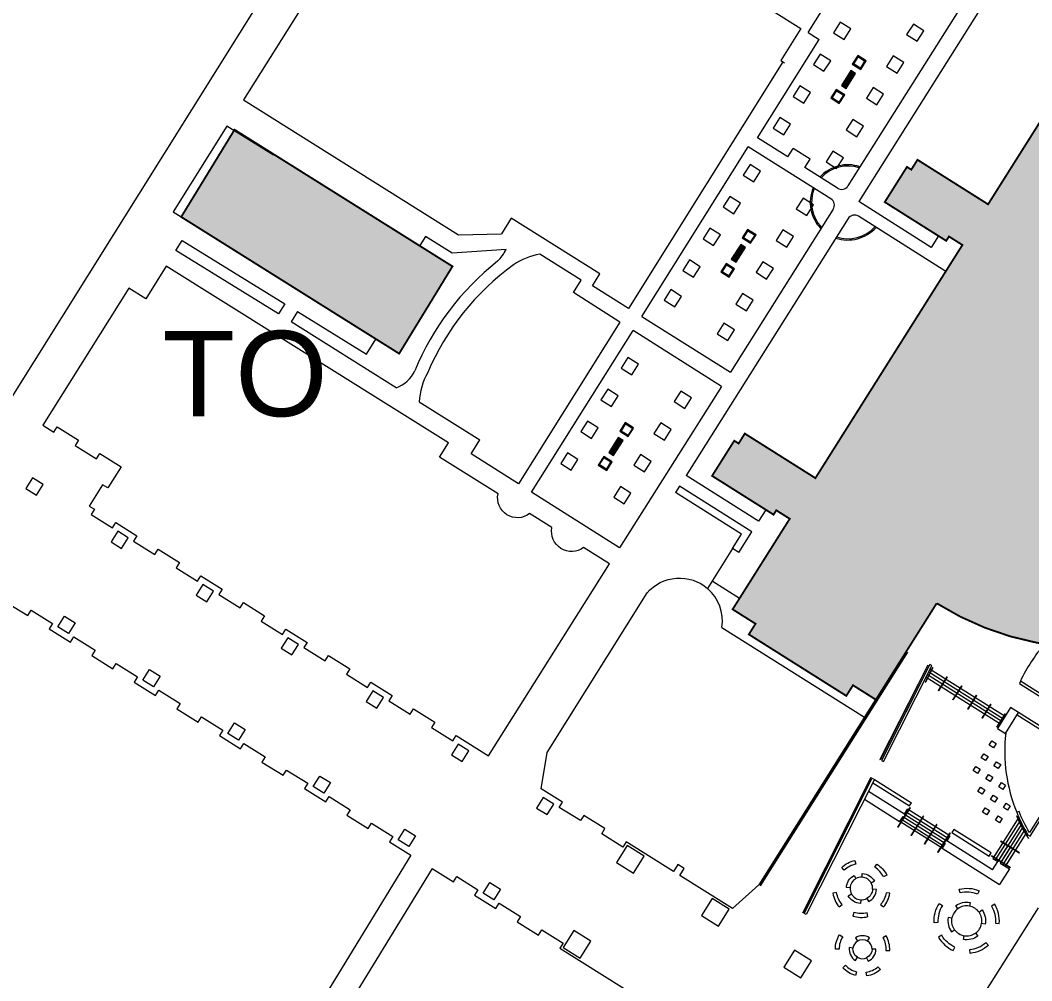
# Model space of a CAD drawing. Header units: feet. Extents: x 6763715 to 6770513, y 1886699 to 1891873.
# Drawn here: x 6766307.8 to 6766711, y 1889491.9 to 1889874.7 of the extents above; entities that cross this region are included whole.
import ezdxf

# ---------------------------------------------------------------- set-up
doc = ezdxf.new("R2010")
doc.units = ezdxf.units.FT
doc.header["$LTSCALE"] = 48
doc.header["$MEASUREMENT"] = 0
doc.linetypes.add('PHANTOM2', pattern=[1.25, 0.625, -0.125, 0.125, -0.125, 0.125, -0.125])
doc.layers.get('0').update_dxf_attribs({"lineweight": 0})
for name, color, linetype in [('C-BLDG', 7, 'Continuous'), ('L-Furn-Patt', 1, 'Continuous'), ('L-Walk-Prop', 6, 'Continuous')]:
    doc.layers.add(name, color=color, linetype=linetype)
for name, color, linetype, lineweight in [('C-BLDG-HTCH', 253, 'Continuous', 0), ('C-BLDG-IDEN', 7, 'Continuous', 50), ('C-PROP', 7, 'PHANTOM2', 0), ('L-Furn-Prop', 2, 'Continuous', 18), ('L-Hedr-Prop', 2, 'Continuous', 18), ('L-SITE', 32, 'Continuous', 5), ('L-SITE-WALK', 6, 'Continuous', 0), ('L-SITE-WALL', 32, 'Continuous', 0)]:
    doc.layers.add(name, color=color, linetype=linetype, lineweight=lineweight)
doc.styles.add('Campus_Base_Map_NEW$0$STANDARD', font='arial.ttf', dxfattribs={"height": 3.8})

# ---------------------------------------------------------------- blocks, each defined once
blk = doc.blocks.new('Hdr-Tree')
blk.add_lwpolyline([(-30, 30), (-30.00000000745058, -30), (30, -30.00000000745058), (29.99999999254942, 30)], close=True)
blk = doc.blocks.new('bench')
blk.add_lwpolyline([(-39.00000000745058, -9.999999970197678), (38.99999997764826, -9.999999985098839), (38.99999999254942, 10.00000001490116), (-39.00000001490116, 10.00000001490116)], close=True)
at = {"layer": 'L-Furn-Patt'}
for p, q in [((-36.99999999254942, 4), (-0.9999999776482582, 4)), ((-36.99999999254942, -1.490116119384766e-08), (-0.9999999776482582, 0)), ((1.000000022351742, 4), (37.00000002235174, 4)), ((1.000000022351742, 0), (37.00000002980232, 0)), ((-36.99999999254942, -4.000000007450581), (-0.9999999850988388, -4.000000007450581)), ((1.000000022351742, -4), (37.00000002980232, -4))]:
    blk.add_line(p, q, dxfattribs=at)
for points in [[(-37.00000000745058, -7.999999985098839), (-0.9999999925494194, -7.999999985098839), (-0.9999999925494194, 7.999999992549419), (-37.00000001490116, 7.999999992549419)], [(1.000000022351742, -8), (36.99999999254942, -8), (36.99999999254942, 8.00000000745058), (1.000000014901161, 8)]]:
    blk.add_lwpolyline(points, close=True, dxfattribs=at)
blk = doc.blocks.new('Planter-4x4')
blk.add_lwpolyline([(-24.00000001490116, -24.00000001490116), (23.99999998509884, -24.00000002980232), (23.99999998509884, 23.99999998509884), (-24.00000001490116, 24)], close=True)
at = {"layer": 'L-Furn-Patt'}
blk.add_lwpolyline([(-20, -21.00000000745058), (19.99999999254942, -21.00000001490116, 0.4142135624481258), (20.99999999254942, -20.00000001490116), (20.99999999254942, 19.99999998509884, 0.4142135623744556), (19.99999998509884, 20.99999998509884), (-20.00000000745058, 20.99999998509884, 0.414213562443687), (-21.00000000745058, 19.99999998509884), (-20.99999999254942, -20.00000000745058, 0.4142135622203898)], format="xyb", close=True, dxfattribs=at)
blk = doc.blocks.new('Bench-Acc')
for points in [[(-36.99999999254942, -10.0002615749836), (-38.99945778399706, -10.00027572363615), (-38.99959918111563, 9.999724261462688), (1.000400796532631, 10.00000707805157)], [(37.00040078908205, 10.00026160478592), (39.00040081143379, 10.00027574598789), (39.00054221600294, -9.999724231660366), (-0.9999999776482582, -10.00000704079866)], [(37.00041495263577, 8.000261567533016), (37.00038667023182, 12.00026159733534), (1.000386640429497, 12.00000705569983), (1.000414945185184, 8.000007040798664)], [(35.00041494518518, 8.000247418880463), (35.00040080398321, 10.00024744868279), (3.00040078908205, 10.00002121925354), (3.000414937734604, 8.000021182000637)], [(-36.99999999254942, -7.999999925494194), (-36.99999999254942, -11.9999999627471), (-0.9999999776482582, -11.9999999627471), (-0.9999999850988388, -7.999999940395355)], [(-34.99999999254942, -7.999999925494194), (-34.99999999254942, -9.999999970197678), (-2.999999977648258, -9.999999985098839), (-2.999999992549419, -7.999999955296516)]]:
    blk.add_lwpolyline(points)
at = {"layer": 'L-Furn-Patt'}
for p, q in [((-36.99999999254942, 3.999999985098839), (-0.999999962747097, 3.999999985098839)), ((1.000000037252903, 3.999999985098839), (37.0000000372529, 3.999999985098839)), ((35.00040785223246, 9.000247448682785), (3.000407874584198, 9.000021189451218)), ((-36.99999997764826, -3.725290298461914e-08), (-0.999999962747097, -7.450580596923828e-09)), ((-36.99999997764826, -4.000000014901161), (-0.9999999701976776, -4.000000022351742)), ((-34.99999997764826, -8.999999940395355), (-2.999999992549419, -8.999999970197678)), ((1.000000037252903, -2.235174179077148e-08), (37.0000000372529, -1.490116119384766e-08)), ((1.000000029802322, -4.000000014901161), (37.00000005215406, -4))]:
    blk.add_line(p, q, dxfattribs=at)
for points in [[(-36.99999999254942, -7.999999992549419), (-0.9999999776482582, -8), (-0.9999999776482582, 7.999999985098839), (-37, 7.999999985098839)], [(1.000000037252903, -8.000000022351742), (37.00000000745058, -8.000000014901161), (37.00000000745058, 8), (1.000000029802322, 7.999999977648258)]]:
    blk.add_lwpolyline(points, close=True, dxfattribs=at)

msp = doc.modelspace()

# ---------------------------------------------------------------- hatches: boundary and pattern name
at = {"layer": 'C-BLDG-HTCH'}
h = msp.add_hatch(color=256, dxfattribs=at)
edge = h.paths.add_edge_path(flags=17)
edge.add_line((6766850.27598465, 1889849.813827736), (6766848.073580117, 1889851.850879895))
edge.add_arc((6767069.450795732, 1889649.237386891), 300.1001485182415, 132.1374140278411, 137.533973181495, ccw=False)
edge.add_line((6766868.110309579, 1889871.77301949), (6766870.122915232, 1889869.548304205))
edge.add_arc((6767069.454552049, 1889649.23355339), 297.1055214281985, 132.1374865526751, 137.5369500537869)
edge = h.paths.add_edge_path()
edge.add_line((6766813.801168502, 1889969.197551521), (6766814.868024173, 1889970.889242681))
edge.add_line((6766814.868024172, 1889970.88924268), (6766866.605578781, 1889938.261240071))
edge.add_line((6766866.605578782, 1889938.261240072), (6766865.53872311, 1889936.569548912))
edge.add_line((6766865.538723109, 1889936.569548912), (6766875.829846115, 1889930.079509117))
edge.add_line((6766875.829846116, 1889930.079509117), (6766833.422332947, 1889862.834785169))
edge.add_line((6766833.422332947, 1889862.834785169), (6766832.365024266, 1889863.50157104))
edge.add_line((6766832.365024266, 1889863.501571041), (6766821.844091404, 1889846.818743763))
edge.add_line((6766821.844091404, 1889846.818743763), (6766834.888947013, 1889836.414863637))
edge.add_line((6766834.888947012, 1889836.414863637), (6766835.832054717, 1889837.597374746))
edge.add_line((6766835.832054717, 1889837.597374746), (6766838.169631819, 1889835.717005127))
edge.add_arc((6767069.133289323, 1889649.648840728), 296.589906925715, 141.1445033920521, 192.5739488538867)
edge.add_line((6766779.656840385, 1889585.081369039), (6766776.725585005, 1889584.442656914))
edge.add_line((6766776.725585004, 1889584.442656914), (6766776.402662779, 1889585.907489527))
edge.add_line((6766776.40266278, 1889585.907489527), (6766754.421824355, 1889581.117927995))
edge.add_line((6766754.421824355, 1889581.117927995), (6766754.741176667, 1889579.652317507))
edge.add_line((6766754.741176667, 1889579.652317507), (6766751.809927098, 1889579.01360665))
edge.add_arc((6767069.054455036, 1889649.673546319), 325.0183342223041, 184.3469887031011, 192.5565404927277, ccw=False)
edge.add_arc((6766734.446754383, 1889739.635344699), 115.0793024872632, 237.7626674252291, 275.24720100839306, ccw=False)
edge.add_line((6766673.060287181, 1889642.296002676), (6766648.833772982, 1889603.880515944))
edge.add_line((6766648.833772982, 1889603.880515944), (6766639.705689438, 1889609.637091336))
edge.add_line((6766639.705689439, 1889609.637091336), (6766637.03855026, 1889605.407863438))
edge.add_line((6766637.03855026, 1889605.407863437), (6766598.200140729, 1889629.901091559))
edge.add_line((6766598.200140728, 1889629.901091559), (6766600.867279906, 1889634.130319457))
edge.add_line((6766600.867279907, 1889634.130319457), (6766591.73919637, 1889639.886894844))
edge.add_line((6766591.739196369, 1889639.886894844), (6766613.076309998, 1889673.720718348))
edge.add_line((6766613.076309999, 1889673.720718348), (6766614.498784217, 1889675.976306467))
edge.add_line((6766614.498784216, 1889675.976306467), (6766609.141762337, 1889679.35468268))
edge.add_line((6766609.141762337, 1889679.354682681), (6766608.052680299, 1889677.627747629))
edge.add_line((6766608.0526803, 1889677.627747629), (6766583.558402062, 1889693.0749287))
edge.add_line((6766583.558402062, 1889693.0749287), (6766592.393300595, 1889707.084246118))
edge.add_line((6766592.393300595, 1889707.084246118), (6766594.137732857, 1889705.984129562))
edge.add_line((6766594.137732857, 1889705.984129562), (6766596.598452133, 1889709.924821867))
edge.add_line((6766596.598452133, 1889709.924821867), (6766624.722817505, 1889692.188346416))
edge.add_line((6766624.722817505, 1889692.188346416), (6766683.310974996, 1889785.090386219))
edge.add_line((6766683.310974995, 1889785.090386219), (6766677.953952909, 1889788.468762105))
edge.add_line((6766677.95395291, 1889788.468762105), (6766676.86487108, 1889786.741827381))
edge.add_line((6766676.864871079, 1889786.741827381), (6766652.370592841, 1889802.189008453))
edge.add_line((6766652.370592842, 1889802.189008452), (6766661.205491373, 1889816.19832587))
edge.add_line((6766661.205491373, 1889816.198325871), (6766662.932426099, 1889815.10924404))
edge.add_line((6766662.932426099, 1889815.10924404), (6766665.410642914, 1889819.038901619))
edge.add_line((6766665.410642913, 1889819.038901619), (6766693.535008286, 1889801.302426175))
edge.add_line((6766693.535008286, 1889801.302426175), (6766752.123165751, 1889894.204465971))
edge.add_line((6766752.123165751, 1889894.204465971), (6766746.766143906, 1889897.582842163))
edge.add_line((6766746.766143907, 1889897.582842163), (6766745.677061871, 1889895.855907111))
edge.add_line((6766745.677061871, 1889895.855907111), (6766721.182783633, 1889911.303088182))
edge.add_line((6766721.182783632, 1889911.303088182), (6766730.017682162, 1889925.3124056))
edge.add_line((6766730.017682162, 1889925.3124056), (6766731.744616887, 1889924.223323769))
edge.add_line((6766731.744616887, 1889924.223323768), (6766734.2228337, 1889928.152981348))
edge.add_line((6766734.222833701, 1889928.152981348), (6766762.347199077, 1889910.416505905))
edge.add_line((6766762.347199077, 1889910.416505905), (6766803.510047302, 1889975.687590177))
edge.add_line((6766803.510047302, 1889975.687590177), (6766813.801168502, 1889969.197551521))
msp.add_hatch(color=256, dxfattribs=at).paths.add_polyline_path([(6766393.251056733, 1889831.029899882), (6766371.99551953, 1889796.269716346), (6766458.841814534, 1889741.804503519), (6766480.097365458, 1889776.56467866)])

# ---------------------------------------------------------------- linework, layer by layer
at = {"layer": 'C-BLDG', "const_width": 0.75}
msp.add_lwpolyline([(6766744.971098596, 1889625.038293952, -0.1650313444693748), (6766673.060287181, 1889642.296002676), (6766648.833772982, 1889603.880515944), (6766639.705689439, 1889609.637091336), (6766637.03855026, 1889605.407863437), (6766598.200140728, 1889629.901091559), (6766600.867279907, 1889634.130319457), (6766591.739196369, 1889639.886894844), (6766613.076309999, 1889673.720718348), (6766614.498784216, 1889675.976306467), (6766609.141762337, 1889679.354682681), (6766608.0526803, 1889677.627747629), (6766583.558402062, 1889693.0749287), (6766592.393300595, 1889707.084246118), (6766594.137732857, 1889705.984129562), (6766596.598452133, 1889709.924821867), (6766624.722817505, 1889692.188346416), (6766683.310974995, 1889785.090386219), (6766677.95395291, 1889788.468762105), (6766676.864871079, 1889786.741827381), (6766652.370592842, 1889802.189008452), (6766661.205491373, 1889816.198325871), (6766662.932426099, 1889815.10924404), (6766665.410642913, 1889819.038901619), (6766693.535008286, 1889801.302426175), (6766752.123165751, 1889894.204465971)], format="xyb", dxfattribs=at)
msp.add_lwpolyline([(6766458.841814534, 1889741.804503519), (6766371.99551953, 1889796.269716346), (6766393.251056733, 1889831.029899882), (6766480.097365459, 1889776.564678661)], close=True, dxfattribs=at)
at = {"layer": 'C-PROP', "ltscale": 0.02, "const_width": 6, "elevation": -178.8009999999999}
msp.add_lwpolyline([(6769012.672318948, 1888295.374669329, 0.1361048893769301), (6767938.827147607, 1887977.763884334, -0.2823868537519414), (6765535.011960359, 1887963.210487848), (6765125.199023341, 1887960.525005917), (6765008.259637998, 1888061.176182), (6763829.051106414, 1890965.3305025), (6763828.781101809, 1890985.958502438), (6763983.434002401, 1891051.428890646), (6764153.834987686, 1890819.547933312), (6764199.850891613, 1890841.999908577), (6764151.795092961, 1891122.836158444, -0.01647219109543954), (6764351.863703489, 1891197.559898398, -0.0003431867193823084), (6765614.041232214, 1891619.044375816, -0.1515732919274202), (6766084.71670162, 1891639.018791427, -4.006424607498245e-05), (6767109.798489642, 1891365.369470985), (6767424.223199004, 1891242.168853522)], format="xyb", dxfattribs=at)
at = {"layer": 'L-SITE'}
msp.add_line((6766587.490147715, 1889632.712474423), (6766644.246671, 1889596.919286988), dxfattribs=at)
msp.add_arc((6766570.576803887, 1889635.24999852), 17.10263804178177, 351.4675033369597, 49.15782123807983, dxfattribs=at)
at = {"layer": 'L-SITE-WALK', "lineweight": 0}
for p, q in [((6766386.420344483, 1889855.22349486), (6766447.454765774, 1889952.909101743)), ((6766621.799050907, 1889869.799221701), (6766663.27067771, 1889935.55992983)), ((6766700.630807556, 1889908.45222394), (6766637.685884585, 1889808.641750374)), ((6766706.551726604, 1889904.718229086), (6766642.006631598, 1889802.370395587)), ((6766621.799050907, 1889869.799221701), (6766626.277542681, 1889866.97488564)), ((6766611.797427931, 1889858.042528384), (6766550.251173303, 1889759.80803977)), ((6766610.913279282, 1889858.589966429), (6766612.442607404, 1889857.643052809)), ((6766303.292803809, 1889722.483148528), (6766386.420344483, 1889855.22349486)), ((6766613.725806646, 1889820.205541385), (6766601.60353717, 1889827.85038357)), ((6766630.881036641, 1889803.475446034), (6766597.952898288, 1889824.241394338)), ((6766613.725806646, 1889820.205541385), (6766615.859517995, 1889823.588923699)), ((6766622.62628263, 1889819.321501016), (6766615.859517995, 1889823.588923699)), ((6766620.492571296, 1889815.938118702), (6766622.62628263, 1889819.321501016)), ((6766633.548175829, 1889807.704673917), (6766620.492571296, 1889815.938118702)), ((6766670.895880834, 1889784.151550347), (6766642.006631611, 1889802.370395578)), ((6766631.81829092, 1889799.33762513), (6766590.848571794, 1889734.372799437)), ((6766676.6875792, 1889774.587803361), (6766641.877029185, 1889796.540884158)), ((6766503.531790946, 1889795.752646909), (6766499.658537623, 1889789.570515087)), ((6766538.844477178, 1889773.628405123), (6766503.531790946, 1889795.752646909)), ((6766637.739208929, 1889795.603630934), (6766573.194440657, 1889693.25631548)), ((6766469.362237265, 1889788.467226482), (6766467.125754554, 1889784.897557798)), ((6766479.94822985, 1889781.834849155), (6766469.362237386, 1889788.467226673)), ((6766673.763055403, 1889788.697970279), (6766670.895880834, 1889784.151550347)), ((6766501.431436812, 1889783.257389757), (6766479.94822985, 1889781.834849155)), ((6766531.402501085, 1889771.114734088), (6766514.860576289, 1889781.43881126)), ((6766535.841822213, 1889768.835842574), (6766538.844477178, 1889773.628405123)), ((6766528.301192338, 1889766.164709415), (6766531.402501085, 1889771.114734088)), ((6766550.251173303, 1889759.808039769), (6766535.841822213, 1889768.835842574)), ((6766546.845114661, 1889754.371601257), (6766528.301192338, 1889766.164709415)), ((6766555.491867166, 1889756.524619826), (6766590.848571794, 1889734.372799437)), ((6766457.684439057, 1889728.224343367), (6766415.812534356, 1889754.458090606)), ((6766546.84511466, 1889754.371601258), (6766506.415320143, 1889689.84127016)), ((6766587.254175031, 1889728.673239752), (6766552.063664088, 1889751.052836393)), ((6766587.254175031, 1889728.673239752), (6766546.681015322, 1889664.33723002)), ((6766466.876091917, 1889722.532439637), (6766491.007052679, 1889707.413816057)), ((6766487.502662396, 1889701.820429596), (6766491.007052675, 1889707.413816058)), ((6766506.415320145, 1889689.84127016), (6766487.502662396, 1889701.820429596)), ((6766602.08407157, 1889675.037229544), (6766573.19444065, 1889693.256315469)), ((6766570.527301462, 1889689.027087584), (6766568.927017948, 1889686.48955085)), ((6766599.416932423, 1889670.808001644), (6766570.527301462, 1889689.027087584)), ((6766546.681015322, 1889664.33723002), (6766511.639865631, 1889686.532075638)), ((6766595.279112155, 1889669.870748428), (6766568.927017948, 1889686.48955085)), ((6766604.951246358, 1889679.583649787), (6766602.08407157, 1889675.037229544)), ((6766591.678474469, 1889664.161291077), (6766595.279112155, 1889669.870748428)), ((6766594.216011206, 1889662.561007572), (6766599.416932402, 1889670.808001658)), ((6766591.678474471, 1889664.161291086), (6766581.761547677, 1889648.188380734)), ((6766594.216011212, 1889662.561007579), (6766591.678474471, 1889664.161291086)), ((6766594.450787889, 1889644.186609857), (6766583.546493884, 1889651.06334254)), ((6766661.369953016, 1889622.82154546), (6766602.648469586, 1889529.70809376)), ((6766661.475683713, 1889622.754866981), (6766602.754200284, 1889529.641415279)), ((6766661.369953016, 1889622.821545461), (6766661.475683713, 1889622.754866981)), ((6766671.36532198, 1889616.686153983), (6766668.427029207, 1889610.868565317)), ((6766671.47689816, 1889616.629800138), (6766668.538605389, 1889610.812211475)), ((6766669.468526897, 1889617.644169337), (6766669.580103081, 1889617.587815494)), ((6766671.36532198, 1889616.686153983), (6766671.47689816, 1889616.629800138)), ((6766677.137920121, 1889613.04102654), (6766673.670639178, 1889607.543030279)), ((6766677.243650818, 1889612.974348058), (6766673.776369875, 1889607.476351799)), ((6766677.241875645, 1889612.971533199), (6766677.136144945, 1889613.038211681)), ((6766673.776369875, 1889607.476351799), (6766673.670639177, 1889607.543030278)), ((6766682.915181624, 1889609.402765905), (6766679.447900683, 1889603.904769645)), ((6766683.020912321, 1889609.336087423), (6766679.553631378, 1889603.838091163)), ((6766683.019137148, 1889609.333272565), (6766682.913406448, 1889609.399951046)), ((6766648.69279875, 1889603.969420576), (6766602.128993943, 1889530.134150202)), ((6766648.833773018, 1889603.880515933), (6766602.269968216, 1889530.045245566)), ((6766679.553631378, 1889603.838091163), (6766679.44790068, 1889603.904769643)), ((6766688.836100672, 1889605.668771044), (6766685.36881973, 1889600.170774783)), ((6766688.941831371, 1889605.602092562), (6766685.474550428, 1889600.104096303)), ((6766688.940056198, 1889605.599277705), (6766688.8343255, 1889605.665956185)), ((6766685.474550428, 1889600.104096303), (6766685.36881973, 1889600.170774783)), ((6766694.569440925, 1889602.053071716), (6766691.102159986, 1889596.555075456)), ((6766694.675171625, 1889601.986393233), (6766691.207890684, 1889596.488396975)), ((6766694.67339645, 1889601.983578377), (6766694.56766575, 1889602.050256857)), ((6766691.207890684, 1889596.488396975), (6766691.102159985, 1889596.555075454)), ((6766700.302077854, 1889598.43267855), (6766696.834796915, 1889592.934682289)), ((6766700.407808552, 1889598.36600007), (6766696.940527611, 1889592.86800381)), ((6766700.407808552, 1889598.36600007), (6766700.302077854, 1889598.43267855)), ((6766696.940527611, 1889592.86800381), (6766696.834796913, 1889592.934682288)), ((6766646.844668993, 1889572.85070939), (6766646.956245174, 1889572.794355544)), ((6766662.369993133, 1889560.877395582), (6766657.480237942, 1889553.123811079)), ((6766662.475723831, 1889560.810717103), (6766657.585968638, 1889553.057132599)), ((6766678.306016713, 1889549.645181481), (6766661.413642483, 1889560.298263884)), ((6766662.475723831, 1889560.810717103), (6766662.369993136, 1889560.877395584)), ((6766658.724902892, 1889555.097450757), (6766658.301980101, 1889555.364164677)), ((6766675.194354334, 1889544.711082275), (6766658.830633586, 1889555.030772278)), ((6766667.691771569, 1889557.521245437), (6766662.802016376, 1889549.767660933)), ((6766667.797502266, 1889557.454566959), (6766662.907747073, 1889549.700982454)), ((6766667.797502266, 1889557.454566959), (6766667.691771569, 1889557.521245439)), ((6766704.88743254, 1889557.514891626), (6766705.002249371, 1889557.564309188)), ((6766657.585968638, 1889553.057132599), (6766657.480237942, 1889553.12381108)), ((6766673.013550004, 1889554.165095294), (6766668.123794813, 1889546.41151079)), ((6766673.119280704, 1889554.098416815), (6766668.229525508, 1889546.344832311)), ((6766673.119280704, 1889554.098416815), (6766673.013550007, 1889554.165095297)), ((6766678.335328439, 1889550.808945152), (6766673.445573249, 1889543.055360647)), ((6766678.441059139, 1889550.742266671), (6766673.551303946, 1889542.988682168)), ((6766678.441059136, 1889550.74226667), (6766678.335328439, 1889550.80894515)), ((6766662.907747073, 1889549.700982454), (6766662.802016377, 1889549.767660935)), ((6766668.229525508, 1889546.344832311), (6766668.123794814, 1889546.411510792)), ((6766678.330554068, 1889549.629707136), (6766678.048605541, 1889549.807516418)), ((6766698.57441441, 1889547.504468278), (6766698.507735928, 1889547.398737581)), ((6766705.979371874, 1889542.686791682), (6766698.507735931, 1889547.398737581)), ((6766706.046050355, 1889542.792522381), (6766698.574414411, 1889547.504468278)), ((6766709.710632207, 1889548.603374655), (6766709.604800839, 1889548.536856074)), ((6766673.551303946, 1889542.988682168), (6766673.445573249, 1889543.055360647)), ((6766675.218891686, 1889544.695607931), (6766674.936943157, 1889544.87341721)), ((6766706.046050353, 1889542.792522381), (6766705.979371876, 1889542.686791685)), ((6766694.83987825, 1889541.582690903), (6766694.906556727, 1889541.6884216)), ((6766702.311514195, 1889536.870745008), (6766694.83987825, 1889541.582690901)), ((6766702.378192675, 1889536.976475706), (6766694.906556727, 1889541.6884216)), ((6766702.378192674, 1889536.976475705), (6766702.311514197, 1889536.870745009)), ((6766602.269968216, 1889530.045245566), (6766602.128993943, 1889530.134150202)), ((6766602.754200282, 1889529.641415278), (6766602.648469587, 1889529.708093761)), ((6766602.648469588, 1889529.70809376), (6766602.754200285, 1889529.641415281)), ((6766619.764321421, 1889518.956484363), (6766619.652745238, 1889519.012838207)), ((6766713.463497181, 1889520.966200848), (6766687.180934621, 1889479.290480391))]:
    msp.add_line(p, q, dxfattribs=at)
for points in [[(6766433.842215287, 1889901.879098396), (6766396.858143815, 1889842.872816151), (6766482.524971411, 1889789.200501498), (6766499.658537623, 1889789.570515087)], [(6766601.60353717, 1889827.85038357), (6766626.277542681, 1889866.97488564)], [(6766408.787809962, 1889820.839628934), (6766390.242621871, 1889832.458632446), (6766368.815339835, 1889798.258369444), (6766371.99551953, 1889796.269716346)], [(6766555.491867164, 1889756.524619824), (6766597.927915612, 1889824.257149522)], [(6766369.881164406, 1889782.833129081), (6766372.401704908, 1889786.913189741)], [(6766372.401704908, 1889786.913189741), (6766413.228568264, 1889761.691564091)], [(6766410.708027762, 1889757.61150343), (6766369.881164406, 1889782.833129081)], [(6766413.228568264, 1889761.691564091), (6766410.708027762, 1889757.61150343)], [(6766418.333074857, 1889758.538151267), (6766415.812534356, 1889754.458090606)], [(6766418.333074857, 1889758.538151267), (6766445.863247053, 1889741.61799732), (6766449.610850768, 1889747.593655561)], [(6766511.639865631, 1889686.532075638), (6766552.063664088, 1889751.052836393)], [(6766302.4136863, 1889642.679641099), (6766310.891638444, 1889637.376403649), (6766312.217447806, 1889639.495891686), (6766320.695399951, 1889634.192654237), (6766319.369590589, 1889632.073166201), (6766327.847542734, 1889626.769928752), (6766329.173352093, 1889628.889416789), (6766337.651304238, 1889623.58617934), (6766336.325494875, 1889621.466691303), (6766344.803447023, 1889616.163453854), (6766346.129256383, 1889618.282941891), (6766354.607208528, 1889612.979704443), (6766353.281399164, 1889610.860216405), (6766361.759351309, 1889605.556978957), (6766363.085160673, 1889607.676466994), (6766371.563112814, 1889602.373229545), (6766370.237303454, 1889600.253741508), (6766378.715255598, 1889594.950504059), (6766380.041064957, 1889597.069992096), (6766388.519017102, 1889591.766754647), (6766387.193207743, 1889589.64726661), (6766395.671159886, 1889584.344029162), (6766396.996969247, 1889586.463517198), (6766405.474921392, 1889581.160279749), (6766404.149112032, 1889579.040791713), (6766412.627064174, 1889573.737554264), (6766413.952873537, 1889575.857042301), (6766422.43082568, 1889570.553804853), (6766421.105016318, 1889568.434316815), (6766429.582968464, 1889563.131079367), (6766430.908777826, 1889565.250567403), (6766439.386729971, 1889559.947329954), (6766438.060920605, 1889557.827841918), (6766446.53887275, 1889552.524604469), (6766447.864682113, 1889554.644092505), (6766456.342634259, 1889549.340855056), (6766455.016824896, 1889547.221367019), (6766463.494777048, 1889541.918129583), (6766383.88761542, 1889411.747794689)], [(6766669.468526897, 1889617.644169337), (6766650.44795572, 1889579.984933817)], [(6766669.580103081, 1889617.587815494), (6766650.559531902, 1889579.928579974)], [(6766669.957476472, 1889615.007794345), (6766699.674970989, 1889596.266620753)], [(6766670.48582567, 1889616.053884222), (6766700.297303465, 1889597.253440595)], [(6766668.427029205, 1889610.868565319), (6766668.538605386, 1889610.812211474)], [(6766668.900778078, 1889612.915614591), (6766698.430306038, 1889594.29298107)], [(6766669.429127277, 1889613.961704471), (6766699.052638513, 1889595.279800912)], [(6766650.44795572, 1889579.984933817), (6766650.559531902, 1889579.928579974)], [(6766646.844668993, 1889572.85070939), (6766619.652745238, 1889519.012838207)], [(6766646.956245174, 1889572.794355544), (6766619.764321421, 1889518.956484363)], [(6766660.791310007, 1889559.311444043), (6766661.214232797, 1889559.044730124)], [(6766661.319963492, 1889558.978051645), (6766677.683684237, 1889548.658361643)], [(6766658.924312579, 1889556.35098452), (6766659.347235369, 1889556.084270601)], [(6766659.452966065, 1889556.01759212), (6766675.81668681, 1889545.697902118)], [(6766659.546645056, 1889557.337804361), (6766676.463556641, 1889546.669247615)], [(6766660.168977531, 1889558.324624204), (6766660.591900321, 1889558.057910284)], [(6766660.697631018, 1889557.991231805), (6766677.061351761, 1889547.671541802)], [(6766705.774454949, 1889557.046757043), (6766695.419009911, 1889540.626340277)], [(6766706.354451301, 1889555.779332906), (6766696.405829757, 1889540.004007799)], [(6766706.953110091, 1889554.541501407), (6766697.392649598, 1889539.381675323)], [(6766706.354451302, 1889555.779332906), (6766700.407079832, 1889546.348707963)], [(6766707.569706466, 1889553.332113177), (6766698.37946944, 1889538.759342845)], [(6766708.203583667, 1889552.150126797), (6766699.366289278, 1889538.137010369)], [(6766708.854145125, 1889550.994596294), (6766700.353109125, 1889537.514677891)], [(6766676.803940589, 1889547.833876735), (6766677.085889118, 1889547.656067456)], [(6766677.426273065, 1889548.820696576), (6766677.708221593, 1889548.642887295)], [(6766699.353581509, 1889546.865309743), (6766695.752402307, 1889541.154993762)], [(6766675.559275636, 1889545.860237054), (6766675.841224166, 1889545.682427773)], [(6766701.327221193, 1889545.620644789), (6766697.726041995, 1889539.910328808)], [(6766702.314041035, 1889544.998312312), (6766698.712861838, 1889539.28799633)], [(6766703.300860875, 1889544.375979835), (6766699.699681678, 1889538.665663855)], [(6766704.287680717, 1889543.753647358), (6766700.68650152, 1889538.043331377)], [(6766471.972729187, 1889536.614892122), (6766480.450681329, 1889531.311654673), (6766481.77649069, 1889533.431142709), (6766490.254442835, 1889528.12790526), (6766488.928633475, 1889526.008417225), (6766497.406585619, 1889520.705179776), (6766498.73239498, 1889522.824667811), (6766507.210347125, 1889517.521430363), (6766505.884537762, 1889515.401942327), (6766514.362489909, 1889510.098704877), (6766515.688299269, 1889512.218192914), (6766524.166251414, 1889506.914955466), (6766522.840442052, 1889504.795467429), (6766565.230202723, 1889478.279280105), (6766483.430489038, 1889349.390994184)]]:
    msp.add_lwpolyline(points, dxfattribs=at)
at = {"layer": 'L-SITE-WALK', "lineweight": 0, "elevation": 1.696307509167723e-10}
msp.add_lwpolyline([(6766610.803670392, 1889882.949154213), (6766607.860929223, 1889878.231726128), (6766618.873577854, 1889871.356223887), (6766610.913279282, 1889858.589966429)], dxfattribs=at)
at = {"layer": 'L-SITE-WALK', "lineweight": 0}
msp.add_lwpolyline([(6766337.407825643, 1889679.766164365), (6766336.082016286, 1889677.646676327), (6766344.559968436, 1889672.343438888), (6766345.885777796, 1889674.462926927), (6766354.363729946, 1889669.159689487), (6766353.037920587, 1889667.040201451), (6766361.515872734, 1889661.736964012), (6766362.841682097, 1889663.856452049), (6766371.319634246, 1889658.55321461), (6766369.993824886, 1889656.433726574), (6766378.471777037, 1889651.130489135), (6766379.797586398, 1889653.249977171), (6766388.275538547, 1889647.946739734), (6766386.949729189, 1889645.827251696), (6766395.427681336, 1889640.524014257), (6766396.753490696, 1889642.643502295), (6766405.231442848, 1889637.340264855), (6766403.905633489, 1889635.220776818), (6766412.38358564, 1889629.917539379), (6766413.709395001, 1889632.037027417), (6766422.187347151, 1889626.733789978), (6766420.861537792, 1889624.614301941), (6766429.339489941, 1889619.311064501), (6766430.665299301, 1889621.430552539), (6766439.143251451, 1889616.1273151), (6766437.817442094, 1889614.007827063), (6766446.295394242, 1889608.704589625), (6766447.621203603, 1889610.824077662), (6766456.099155754, 1889605.520840222), (6766454.773346394, 1889603.401352186), (6766463.251298541, 1889598.098114746), (6766464.577107901, 1889600.217602784), (6766473.055060055, 1889594.914365346), (6766471.729250696, 1889592.794877309), (6766480.207202844, 1889587.491639868), (6766481.533012198, 1889589.611127894), (6766494.446552763, 1889581.533284262), (6766542.718507478, 1889658.053928012), (6766532.350933107, 1889664.549461181, -0.6909555692688277), (6766519.748459591, 1889672.445303139), (6766510.851031737, 1889678.019663324, -0.690950426665405), (6766498.248547325, 1889685.91545102), (6766474.901645158, 1889700.542813347), (6766478.487573652, 1889706.266343629), (6766366.046848198, 1889776.713145107), (6766357.852556193, 1889763.634167525), (6766351.075294637, 1889767.880283853), (6766316.856540171, 1889713.263445482), (6766321.25463471, 1889710.51229294), (6766322.58044407, 1889712.631780979), (6766331.05839622, 1889707.328543539), (6766329.732586859, 1889705.209055501), (6766338.210539008, 1889699.905818062), (6766339.536348371, 1889702.0253061), (6766348.014300521, 1889696.72206866), (6766342.711063077, 1889688.244116515), (6766340.592170749, 1889689.569553241), (6766335.257501868, 1889681.041353626)], format="xyb", close=True, dxfattribs=at)
for points in [[(6766312.76764787, 1889692.230579285), (6766310.116029151, 1889687.991603212), (6766314.355005221, 1889685.339984493), (6766317.006623942, 1889689.578960568)], [(6766346.679456472, 1889671.017629531), (6766344.027837753, 1889666.778653458), (6766348.266813826, 1889664.12703474), (6766350.918432543, 1889668.366010812)], [(6766380.591265076, 1889649.804679776), (6766377.939646354, 1889645.565703704), (6766382.178622426, 1889642.914084984), (6766384.830241146, 1889647.153061057)], [(6766322.814887986, 1889632.866844875), (6766325.466506707, 1889637.105820946), (6766329.705482777, 1889634.454202224), (6766327.053864055, 1889630.215226152)], [(6766414.503073677, 1889628.59173002), (6766411.851454959, 1889624.352753947), (6766416.090431029, 1889621.70113523), (6766418.74204975, 1889625.940111301)], [(6766356.72669656, 1889611.653895081), (6766359.378315282, 1889615.892871152), (6766363.617291352, 1889613.241252429), (6766360.965672633, 1889609.002276357)], [(6766448.414882281, 1889607.378780265), (6766445.763263559, 1889603.139804194), (6766450.002239631, 1889600.488185473), (6766452.653858352, 1889604.727161547)], [(6766390.63850514, 1889590.440945285), (6766393.290123861, 1889594.679921356), (6766397.529099931, 1889592.028302633), (6766394.877481209, 1889587.789326561)], [(6766482.326690873, 1889586.165830498), (6766479.675072157, 1889581.926854426), (6766483.914048229, 1889579.275235707), (6766486.565666948, 1889583.514211779)], [(6766424.550313716, 1889569.227995489), (6766427.201932439, 1889573.46697156), (6766431.440908508, 1889570.815352838), (6766428.789289786, 1889566.576376766)], [(6766516.238499486, 1889564.952880755), (6766513.586880767, 1889560.713904683), (6766517.825856837, 1889558.062285964), (6766520.477475558, 1889562.301262037)], [(6766458.462122303, 1889548.015045706), (6766461.11374102, 1889552.254021778), (6766465.352717095, 1889549.602403054), (6766462.701098369, 1889545.363426983)], [(6766549.67410088, 1889545.807109437), (6766545.431510927, 1889539.024747722), (6766552.213872646, 1889534.782157771), (6766556.456462599, 1889541.564519488)], [(6766492.373930871, 1889526.802095899), (6766495.025549594, 1889531.041071969), (6766499.264525661, 1889528.389453247), (6766496.612906942, 1889524.150477175)], [(6766583.58590948, 1889524.594159683), (6766579.34331953, 1889517.811797967), (6766586.125681248, 1889513.569208016), (6766590.368271203, 1889520.351569732)], [(6766528.461150944, 1889511.895300618), (6766524.218560994, 1889505.112938903), (6766531.000922712, 1889500.870348951), (6766535.243512662, 1889507.652710668)], [(6766616.388975844, 1889504.074764567), (6766612.146385894, 1889497.292402851), (6766618.928747611, 1889493.049812899), (6766623.171337562, 1889499.832174615)]]:
    msp.add_lwpolyline(points, close=True, dxfattribs=at)
for points in [[(6766602.128993948, 1889530.134150199), (6766591.746390214, 1889520.669041282), (6766570.747682875, 1889533.804422146), (6766572.479059251, 1889536.56944458), (6766569.936467029, 1889538.161683531), (6766568.20429755, 1889535.395393173), (6766549.356629411, 1889547.185228396), (6766548.030820049, 1889545.065740358), (6766539.552867899, 1889550.368977798), (6766540.878677258, 1889552.488465835), (6766532.40072511, 1889557.791703275), (6766531.07491575, 1889555.672215236), (6766522.5969636, 1889560.975452675), (6766523.92277296, 1889563.094940712), (6766515.444820808, 1889568.398178151), (6766517.806795564, 1889582.880093548), (6766557.630531883, 1889646.425608984, -0.4144202705337776), (6766581.761547677, 1889648.188380734)], [(6766471.973820331, 1889536.614209574), (6766411.898227422, 1889438.539775712), (6766408.920157114, 1889432.341992118), (6766402.615554051, 1889408.094872801, 0.268832812795101), (6766406.353666101, 1889398.035781925)]]:
    msp.add_lwpolyline(points, format="xyb", dxfattribs=at)
for centre, radius, start, end in [((6766637.668393199, 1889802.067213573), 15, 71.22558752378366, 137.8950386409427), ((6766637.668393199, 1889802.067213573), 14.5, 71.69904003314306, 137.5511930379435), ((6766635.148459324, 1889810.242210664), 3, 237.7626433088164, 327.7626437324351), ((6766637.668393199, 1889802.067213573), 15, 157.0833938566342, 224.2997048665158), ((6766637.668393199, 1889802.067213573), 14.5, 157.407817862844, 223.8262513960659), ((6766629.280753139, 1889800.937909285), 3, 327.7626437324351, 57.7626433088164), ((6766640.276745667, 1889794.003347428), 3, 57.7626433088164, 147.7626437324351), ((6766637.668393199, 1889802.067213573), 14.5, 251.7621889802585, 318.1174758225262), ((6766637.668393199, 1889802.067213573), 15, 251.286509566002, 318.441897253687), ((6766486.547761598, 1889790.450646291), 16.53078121153405, 314.2749977798114, 334.2055957960063), ((6766519.658320961, 1889755.039720151), 26.83151813219752, 100.3004553073783, 124.5237632172517), ((6766564.000126759, 1889694.565323586), 106.8115371245174, 128.103836371572, 157.821192969544), ((6766564.000126759, 1889694.565323586), 101.8115371254845, 125.7951947735113, 157.0760648123915), ((6766453.49615945, 1889740.329706989), 12.80943068557106, 289.084875231909, 334.853277283303), ((6766492.770149295, 1889721.429952862), 25.91751694344201, 150.4251485584217, 177.5620000405242), ((6766765.166268617, 1889583.459111514), 65, 139.0391324977873, 154.6384455667315), ((6766765.166268617, 1889583.459111514), 65, 173.7047130610248, 202.0959099592461), ((6766765.166268997, 1889583.459111584), 65.62500037081207, 203.2872110973017, 212.1507456208771), ((6766765.166268997, 1889583.459111584), 65.50000037081207, 203.2872110973017, 212.1507456208771), ((6766643.050415346, 1889528.627710529), 4.500000000183471, 86.56889737726989, 118.9563940816078), ((6766643.050415346, 1889528.627710529), 4.500000000183471, 356.5688976867242, 28.95639438798026), ((6766643.050415346, 1889528.627710529), 4.500000000183471, 176.5688976867242, 208.9563943879803), ((6766643.050415346, 1889528.627710529), 4.500000000183471, 266.5688973772699, 298.9563940816078), ((6766685.043994443, 1889515.72275016), 6.000000000156472, 125.704230849695, 169.8210611617996), ((6766685.043994443, 1889515.72275016), 6.000000000156472, 35.54502448590058, 79.82110085818937), ((6766685.043994443, 1889515.72275016), 6.000000000156472, 305.7041920295539, 349.8211005173582), ((6766685.043994443, 1889515.72275016), 6.000000000156472, 215.7042309966384, 259.9802674560634), ((6766643.50783914, 1889504.462238228), 3.830493940697901, 122.3918182284039, 173.1333956405945), ((6766643.50783914, 1889504.462238228), 3.830493940697901, 0.07734999485659376, 57.76264601457039), ((6766643.50783914, 1889504.462238228), 3.830493940697901, 237.7626460145704, 295.4480207568167)]:
    msp.add_arc(centre, radius, start, end, dxfattribs=at)
at = {"layer": 'L-SITE-WALL'}
for p, q in [((6766702.512844099, 1889600.766577934), (6766697.274545704, 1889592.460315613)), ((6766700.469315248, 1889590.445551876), (6766705.707613633, 1889598.751814192)), ((6766705.707613633, 1889598.751814192), (6766702.512844093, 1889600.766577929)), ((6766660.168977531, 1889558.324624204), (6766645.879848723, 1889567.33598427)), ((6766662.213784237, 1889561.567032254), (6766663.013925994, 1889562.835800619)), ((6766660.168977531, 1889558.324624204), (6766661.413642486, 1889560.298263884)), ((6766659.546645056, 1889557.337804363), (6766658.301980102, 1889555.364164679)), ((6766676.463556641, 1889546.669247615), (6766675.218891686, 1889544.695607931)), ((6766678.330554068, 1889549.629707138), (6766677.085889116, 1889547.656067456)), ((6766695.347842891, 1889536.139267272), (6766677.085889107, 1889547.656067439)), ((6766695.347842888, 1889536.139267273), (6766697.392649602, 1889539.381675317)), ((6766695.419009911, 1889540.626340277), (6766697.392649598, 1889539.381675323)), ((6766698.37946944, 1889538.759342845), (6766702.041600187, 1889536.449840338)), ((6766702.041600187, 1889536.449840338), (6766698.129796051, 1889530.246972764))]:
    msp.add_line(p, q, dxfattribs=at)
at = {"layer": 'L-SITE-WALL', "lineweight": 0}
for points in [[(6766780.890347907, 1889595.818453341, -1.532648862202291), (6766745.431414006, 1889586.704957062), (6766706.430780286, 1889611.300490964), (6766706.006010305, 1889610.386120914), (6766744.346790941, 1889586.206719434, 1.479064467455324), (6766782.105729079, 1889595.870988083), (6766792.2837772, 1889612.010110292), (6766795.896515971, 1889617.738756079), (6766795.675506512, 1889619.583136031), (6766780.890348764, 1889595.818452273)], [(6766705.174185798, 1889597.905968613), (6766729.819173254, 1889582.363743619), (6766710.023450144, 1889550.97419854, -0.03669736256827381), (6766705.866718128, 1889559.384990303), (6766704.940162128, 1889559.008833452, 0.03867821128222174), (6766709.424635554, 1889550.024543426), (6766710.270481128, 1889549.491115596), (6766731.198446672, 1889582.676161352), (6766705.707613633, 1889598.751814192)], [(6766640.500024119, 1889539.841340831), (6766640.832683904, 1889538.378693413, 0.1327327831188049), (6766636.223219199, 1889535.934515077), (6766635.199139772, 1889537.030535756, -0.1327327831188049), (6766640.500024188, 1889539.841340845)], [(6766653.249249209, 1889533.941258105), (6766651.918966551, 1889533.248186643, 0.1327327822598978), (6766648.38469371, 1889537.086166316), (6766649.184835479, 1889538.354934676, -0.1327327822598978), (6766653.249249231, 1889533.941258061)], [(6766643.409504864, 1889534.616955449, -0.256814511829117), (6766648.300345881, 1889531.532573589), (6766646.987863255, 1889530.806357816, 0.256814511829117), (6766643.319732461, 1889533.119644221), (6766643.409504832, 1889534.616955452)], [(6766640.145552289, 1889533.877641063), (6766640.871768091, 1889532.56515845, 0.2568145152700375), (6766638.558481657, 1889528.89702764), (6766637.061170423, 1889528.986800012, -0.2568145152700375), (6766640.145552337, 1889533.87764109)], [(6766634.179015898, 1889521.310042065), (6766635.336154977, 1889522.264520533, -0.1327327824584073), (6766633.181141341, 1889527.016055925), (6766631.70075024, 1889526.77430774, 0.1327327824584073), (6766634.179015921, 1889521.310042033)], [(6766642.691325832, 1889522.638465608, -0.256814511829117), (6766637.800484814, 1889525.722847472), (6766639.112967445, 1889526.449063242, 0.256814511829117), (6766642.781098235, 1889524.135776837), (6766642.691325866, 1889522.638465606)], [(6766645.95527836, 1889523.377779969, 0.2568145152700375), (6766649.039660271, 1889528.268621047), (6766647.542349041, 1889528.358393416, -0.2568145152700375), (6766645.229062641, 1889524.690262628), (6766645.955278408, 1889523.377779994)], [(6766654.390794856, 1889526.718314678), (6766652.911614919, 1889526.967366289, -0.1327327814334507), (6766650.733176619, 1889522.226524762), (6766651.885590796, 1889521.26634688, 0.1327327814334507), (6766654.390794853, 1889526.718314652)], [(6766689.923490273, 1889527.772253071), (6766689.360471442, 1889526.381925844, 0.1560287899237927), (6766682.373532932, 1889526.908394321), (6766682.025211861, 1889528.367391384, -0.1560287899237927), (6766689.923490182, 1889527.772253108)], [(6766674.047945442, 1889522.657347658), (6766675.316770304, 1889521.857170305, 0.1560287926545035), (6766673.562328916, 1889515.073630247), (6766672.064720368, 1889514.988962419, -0.1560287926545035), (6766674.048001939, 1889522.657312065)], [(6766680.666985636, 1889521.813053424, -0.2029213046109483), (6766686.369411507, 1889523.104705834), (6766686.104328062, 1889521.628314705, 0.2029213046109483), (6766681.542387374, 1889520.594992755), (6766680.666715429, 1889521.813429337)], [(6766696.189507499, 1889522.414481977), (6766694.903436109, 1889521.642328689, -0.1560287921097088), (6766696.508659111, 1889514.82193725), (6766698.00405016, 1889514.704439926, 0.1560287921097088), (6766696.18945024, 1889522.414447629)], [(6766645.639496317, 1889517.422949947), (6766645.301790067, 1889518.884440449, -0.1327327809370024), (6766640.087938637, 1889519.076598986), (6766639.643567109, 1889517.64393226, 0.1327327809370024), (6766645.639496275, 1889517.422949937)], [(6766689.926414238, 1889519.211148267), (6766691.134300703, 1889520.099754802, -0.2029211285817725), (6766692.425950118, 1889514.397333094), (6766690.949558982, 1889514.662416496, 0.2021981353733998), (6766689.925948061, 1889519.210805328)], [(6766678.953691194, 1889511.345741324), (6766680.17175184, 1889512.221143101, -0.2029214853848357), (6766679.138430631, 1889516.783087863), (6766677.662039679, 1889517.048172291, 0.2029214853848357), (6766678.953691186, 1889511.345741336)], [(6766634.348015086, 1889510.238830616), (6766635.616783464, 1889509.438688879, 0.1412792156497343), (6766634.17865453, 1889504.473867883), (6766632.678655693, 1889504.475737763, -0.1412792156497343), (6766634.348015101, 1889510.238830638)], [(6766679.640169872, 1889503.899027563), (6766680.263712596, 1889505.263356995, -0.1560287890987272), (6766675.081183331, 1889509.978849506), (6766673.781686265, 1889509.229645012, 0.1560287890987272), (6766679.64019757, 1889503.899088321)], [(6766684.000070449, 1889509.814262816, 0.2021981376580061), (6766688.545598166, 1889510.850505161), (6766689.420999134, 1889509.632443934, -0.2029211285927734), (6766683.718490501, 1889508.340339732), (6766683.999961898, 1889509.813694358)], [(6766640.65295792, 1889508.96223146), (6766641.455819711, 1889507.696724292, -0.2897187400090763), (6766645.551131235, 1889507.702244592), (6766646.350578428, 1889508.969911596, 0.2897187400090763), (6766640.652957914, 1889508.962231457)], [(6766654.32229233, 1889503.89743875, 0.1412792152802964), (6766652.963064658, 1889509.741452808), (6766651.653378912, 1889509.010205085, -0.1412792152802964), (6766652.824333848, 1889503.975671674), (6766654.32229233, 1889503.897438764)], [(6766693.652749878, 1889505.981634733, -0.1560287925435259), (6766686.401881081, 1889502.793862203), (6766686.245201857, 1889504.285656969, 0.1560287925435259), (6766692.659431919, 1889507.105609567), (6766693.652749849, 1889505.981634707)], [(6766640.665099854, 1889499.954564859), (6766641.464547038, 1889501.222231868, -0.2897191111755095), (6766639.704820579, 1889504.920205108), (6766638.216872529, 1889505.099386699, 0.2897191111755095), (6766640.66509985, 1889499.954564861)], [(6766648.837026138, 1889504.469432715), (6766647.338329588, 1889504.467409451, -0.2897194838944098), (6766645.15377208, 1889501.003396142), (6766645.797750717, 1889499.650108679)], [(6766645.798347012, 1889499.648950439, 0.2897153401378336), (6766648.838328276, 1889504.469393725)], [(6766640.750309036, 1889493.990016687, -0.1412792130023504), (6766635.598434666, 1889497.065433702), (6766636.694001818, 1889498.0899983, 0.1412792130023504), (6766641.132266963, 1889495.440571113), (6766640.750309093, 1889493.990016672)], [(6766645.2180485, 1889493.768942189), (6766644.981159812, 1889495.250118663, 0.1412792129314105), (6766649.65930333, 1889497.448444035), (6766650.648370398, 1889496.320726721, -0.1412792129314105), (6766645.218048604, 1889493.768942204)]]:
    msp.add_lwpolyline(points, format="xyb", dxfattribs=at)
for points in [[(6766651.89844604, 1889579.25233375), (6766671.165131737, 1889617.398856834), (6766670.272522282, 1889617.849687577), (6766651.005836591, 1889579.703164506), (6766651.898446048, 1889579.252333756)], [(6766697.274545704, 1889592.460315613), (6766700.469315248, 1889590.445551876)], [(6766647.615853236, 1889570.773136719), (6766662.213784237, 1889561.567032254)], [(6766648.295159347, 1889572.118109415), (6766663.013925994, 1889562.835800619)], [(6766644.294801125, 1889564.197714645), (6766658.301980102, 1889555.364164679)], [(6766694.734516457, 1889542.831385626), (6766679.93083757, 1889552.167243858), (6766679.130695814, 1889550.898475491), (6766693.934374706, 1889541.562617259), (6766694.734516457, 1889542.831385626)], [(6766675.218891677, 1889544.695607918), (6766698.129796051, 1889530.246972764)]]:
    msp.add_lwpolyline(points, dxfattribs=at)
for points in [[(6766694.015204621, 1889585.748544801), (6766695.082060294, 1889587.440235958), (6766696.773751454, 1889586.373380282), (6766695.706895777, 1889584.681689129)], [(6766690.814637596, 1889580.673471332), (6766691.881493271, 1889582.36516249), (6766693.573184431, 1889581.298306814), (6766692.506328752, 1889579.60661566)], [(6766695.88971106, 1889577.472904316), (6766696.956566731, 1889579.164595475), (6766698.648257893, 1889578.097739798), (6766697.581402214, 1889576.406048641)], [(6766687.614070569, 1889575.598397864), (6766688.680926243, 1889577.290089022), (6766690.372617402, 1889576.223233346), (6766689.305761727, 1889574.531542189)], [(6766648.295159327, 1889572.118109322), (6766621.103235659, 1889518.280238085), (6766620.210626208, 1889518.731068852), (6766647.402549872, 1889572.56894007)], [(6766692.689144034, 1889572.397830846), (6766693.755999708, 1889574.089522003), (6766695.447690864, 1889573.022666331), (6766694.380835189, 1889571.330975173)], [(6766697.764217501, 1889569.197263824), (6766698.831073178, 1889570.88895498), (6766700.522764334, 1889569.822099305), (6766699.455908658, 1889568.130408148)], [(6766692.247123835, 1889567.947592842), (6766691.180268163, 1889566.255901685), (6766689.488577003, 1889567.322757361), (6766690.555432674, 1889569.014448517)], [(6766694.563650472, 1889564.122190355), (6766695.630506148, 1889565.813881511), (6766697.322197305, 1889564.747025836), (6766696.255341629, 1889563.055334678)], [(6766699.638723948, 1889560.921623326), (6766700.705579625, 1889562.613314482), (6766702.397270782, 1889561.546458805), (6766701.330415108, 1889559.854767651)], [(6766694.121630281, 1889559.671952349), (6766693.054774608, 1889557.980261195), (6766691.36308345, 1889559.04711687), (6766692.429939123, 1889560.738808024)], [(6766699.196703754, 1889556.471385327), (6766698.12984808, 1889554.779694173), (6766696.43815692, 1889555.846549846), (6766697.505012596, 1889557.538241001)]]:
    msp.add_lwpolyline(points, close=True, dxfattribs=at)
at = {"layer": 'L-Walk-Prop', "lineweight": 0}
for points, elevation in [([(6766640.743765649, 1889853.4072881), (6766638.843130984, 1889854.611484047), (6766635.096743598, 1889848.698398426), (6766636.997378262, 1889847.49420248)], 1.796310903481643e-10), ([(6766596.847560003, 1889784.114347116), (6766594.94692534, 1889785.318543062), (6766591.200537954, 1889779.405457442), (6766593.101172619, 1889778.201261495)], 2.038691600765424e-10), ([(6766548.07905155, 1889707.137750814), (6766546.178416887, 1889708.34194676), (6766542.4320295, 1889702.42886114), (6766544.332664166, 1889701.224665193)], 2.307955894001155e-10)]:
    msp.add_lwpolyline(points, close=True, dxfattribs=dict(at, elevation=elevation))

# ---------------------------------------------------------------- block references
at = {"layer": 'L-Furn-Prop', "lineweight": 0}
for name, p, xscale, yscale, zscale, rotation in [('Planter-4x4', (6766642.201835317, 1889857.810688952), 0.08333333333333331, 0.08333333333333331, 0.08333333333333331, 237.6426462890575), ('bench', (6766637.920255436, 1889851.052866004), 0.08333333333333333, 0.08333333333333333, 0.08333333333333333, 237.6424437731878), ('Planter-4x4', (6766633.638664147, 1889844.295064677), 0.08333333333333331, 0.08333333333333331, 0.08333333333333331, 237.6426462890575), ('Planter-4x4', (6766598.305638256, 1889788.517742526), 0.08333333333333331, 0.08333333333333331, 0.08333333333333331, 237.6426462890575), ('Bench-Acc', (6766593.957154898, 1889781.65434191), 0.08333333333333337, 0.08333333333333337, 0.08333333333333337, 57.64244375547116), ('Planter-4x4', (6766589.742467086, 1889775.002118253), 0.08333333333333331, 0.08333333333333331, 0.08333333333333331, 237.6426462890575), ('Planter-4x4', (6766549.53712122, 1889711.541151665), 0.08333333333333331, 0.08333333333333331, 0.08333333333333331, 237.6426462890575), ('bench', (6766545.255541339, 1889704.783328717), 0.08333333333333333, 0.08333333333333333, 0.08333333333333333, 237.6424437731878), ('Planter-4x4', (6766540.973950049, 1889698.025527391), 0.08333333333333331, 0.08333333333333331, 0.08333333333333331, 237.6426462890575)]:
    msp.add_blockref(name, p, dxfattribs=dict(at, xscale=xscale, yscale=yscale, zscale=zscale, rotation=rotation))
at = {"layer": 'L-Hedr-Prop', "lineweight": 0, "xscale": 0.08333333333333333, "yscale": 0.08333333333333333, "zscale": 0.08333333333333333, "rotation": 327.6426462890575}
for p in [(6766635.388380836, 1889870.413641067), (6766664.534544772, 1889869.705737181), (6766627.360909255, 1889857.742425654), (6766656.507073189, 1889857.034521767), (6766619.333437677, 1889845.071210242), (6766648.479601612, 1889844.363306355), (6766611.305966101, 1889832.399994829), (6766640.452130033, 1889831.692090941), (6766632.424658455, 1889819.020875529), (6766599.451132081, 1889813.687358605), (6766591.423660503, 1889801.016143194), (6766620.569824435, 1889800.308239305), (6766583.396188924, 1889788.344927779), (6766612.542352857, 1889787.637023895), (6766575.368717344, 1889775.673712367), (6766604.514881279, 1889774.965808481), (6766567.87641054, 1889763.84724465), (6766596.487409702, 1889762.29459307), (6766588.995102896, 1889750.468125353), (6766550.751138315, 1889736.815319193), (6766542.723666738, 1889724.144103779), (6766571.869830674, 1889723.436199895), (6766534.696195157, 1889711.472888367), (6766563.842359094, 1889710.764984482), (6766526.668723579, 1889698.801672953), (6766555.814887514, 1889698.09376907), (6766547.787415936, 1889685.422553656)]:
    msp.add_blockref('Hdr-Tree', p, dxfattribs=at)

# ---------------------------------------------------------------- texts
at = {"layer": 'C-BLDG-IDEN', "insert": (6766364.460187133, 1889750.85152321), "char_height": 34, "width": 2422.980191629224, "attachment_point": 1, "rotation": 359.9999999988104, "style": 'Campus_Base_Map_NEW$0$STANDARD'}
msp.add_mtext('TO', dxfattribs=at)

doc.saveas('drawing.dxf')
